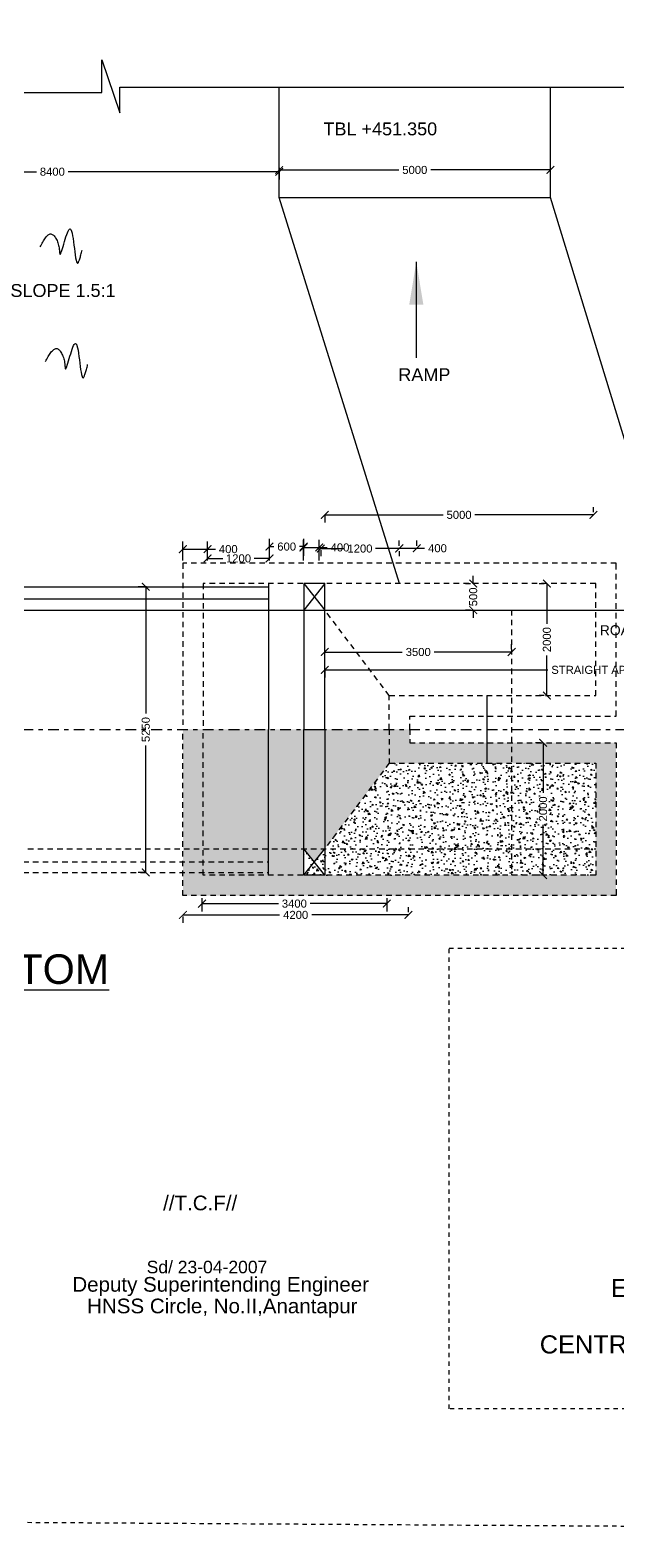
# Model space of a CAD drawing. Header units: inches. Extents: x 334 to 11487, y 381 to 10656.
# Drawn here: x 529.84 to 543.51, y 459.15 to 494.18 of the extents above; entities that cross this region are included whole.
import ezdxf

# ---------------------------------------------------------------- set-up
doc = ezdxf.new("R2010")
doc.units = ezdxf.units.IN
doc.header["$MEASUREMENT"] = 0
doc.linetypes.add('DASHDOT', pattern=[1, 0.5, -0.25, 0, -0.25])
doc.linetypes.add('HIDDEN', pattern=[9.525, 6.35, -3.175])
for name, color, linetype in [('DIMENSION', 255, 'Continuous'), ('DRAWING', 7, 'Continuous'), ('HATCH', 7, 'Continuous'), ('TEXT', 255, 'Continuous')]:
    doc.layers.add(name, color=color, linetype=linetype)
doc.layers.get('0').off()
doc.styles.get("Standard").update_dxf_attribs({"font": 'arial.ttf'})
doc.styles.add('TIMES NEW ROMAN', font='times.ttf')
doc.dimstyles.new('dig', dxfattribs={"dimtxt": 0.1875, "dimasz": 0.18, "dimexe": 0.18, "dimexo": 0.0625, "dimgap": 0.09, "dimtad": 0, "dimtih": 1, "dimtoh": 1, "dimdec": 4, "dimzin": 0, "dimdsep": 46, "dimtxsty": 'Standard', "dimblk": 'ARCHTICK', "dimcen": 0.09, "dimadec": 0, "dimazin": 0, "dimtfac": 1, "dimtdec": 4, "dimtofl": 0, "dimtmove": 0, "dimatfit": 3, "dimldrblk": 'ARCHTICK', "dimfxl": 1, "dimtolj": 1, "dimtzin": 0, "dimarcsym": 0})
doc.dimstyles.new('ISO-25', dxfattribs={"dimtxt": 0.636364, "dimasz": 1, "dimexe": 1.25, "dimexo": 0.625, "dimtad": 0, "dimtih": 1, "dimtoh": 1, "dimlfac": 100, "dimtxsty": 'TIMES NEW ROMAN', "dimcen": 2.5, "dimadec": 0, "dimazin": 0, "dimtfac": 1, "dimtmove": 0, "dimatfit": 3, "dimfxl": 1, "dimarcsym": 0})
pattern_1 = [(130, (1037.83455, 0), (-0.35863009, -0.03137607), [0.0375, -0.4125]), (185, (1037.83455, 0), (0.06937567, 0.37609607), [0.03, -0.33]), (79.5486, (1037.80466, -0.0026), (-0.28925469, 0.34471977), [0.0318701, -0.35057106]), (133.8158, (1037.83455, 0.1), (-0.53362052, -0.0827595), [0.05625, -0.61875]), (83.3644, (1037.7901, 0.0931), (-0.46733135, 0.48705894), [0.04780514, -0.5258565]), (188.8158, (1037.83455, 0.1), (-0.46733097, 0.4870593), [0.045, -0.495]), (159, (1037.78455, 0.075), (-0.29845353, -0.20130945), [0.0375, -0.4125]), (214, (1037.78455, 0.075), (-0.12165767, 0.36257502), [0.03, -0.33]), (108.5486, (1037.75968, 0.05822), (-0.42011131, 0.16126525), [0.0318701, -0.35057106]), (142.5, (1037.83455, 0), (-0.006079928, 0.166446927), [0, -0.326, 0, -0.335, 0, -0.33125]), (172.5, (1037.83455, 0), (-0.13153477, 0.197205856), [0, -0.191, 0, -0.3185, 0, -0.12625]), (212.5, (1037.94605, 0), (-0.266911218, -0.011277436), [0, -0.125, 0, -0.39, 0, -0.5175]), (222.5, (1037.99605, 0), (-0.291593085, 0.05005249), [0, -0.1625, 0, -0.259, 0, -0.3675])]

# ---------------------------------------------------------------- blocks, each defined once
blk = doc.blocks.new('_ArchTick')
at = {"color": 0, "linetype": 'ByBlock', "const_width": 0.15}
blk.add_lwpolyline([(-0.5, -0.5), (0.5, 0.5)], dxfattribs=at)
blk = doc.blocks.new('*D101')
at = {"layer": 'Defpoints', "color": 0, "ltscale": 0.02, "transparency": 16777216}
for p in [(525.085, 490.953), (535.637, 491.036), (535.637, 490.882)]:
    blk.add_point(p, dxfattribs=at)
at = {"layer": 'DIMENSION', "color": 0, "lineweight": -2, "ltscale": 0.02, "transparency": 16777216}
for p, q in [((525.085, 490.89), (525.085, 490.702)), ((525.085, 490.882), (529.991, 490.882)), ((535.637, 490.882), (530.731, 490.882)), ((535.637, 490.973), (535.637, 490.702))]:
    blk.add_line(p, q, dxfattribs=at)
at = {"layer": 'DIMENSION', "color": 0, "lineweight": -2, "ltscale": 0.02, "transparency": 16777216, "xscale": 0.18, "yscale": 0.18, "zscale": 0.18, "rotation": 180}
blk.add_blockref('_ArchTick', (525.085, 490.882), dxfattribs=at)
at = {"layer": 'DIMENSION', "color": 0, "lineweight": -2, "ltscale": 0.02, "transparency": 16777216, "xscale": 0.18, "yscale": 0.18, "zscale": 0.18}
blk.add_blockref('_ArchTick', (535.637, 490.882), dxfattribs=at)
at = {"layer": 'DIMENSION', "color": 0, "ltscale": 0.02, "transparency": 16777216, "insert": (530.361, 490.882), "char_height": 0.1875, "attachment_point": 5}
blk.add_mtext('\\A1;8400', dxfattribs=at)
blk = doc.blocks.new('*D102')
at = {"layer": 'Defpoints', "color": 0, "ltscale": 0.02, "transparency": 16777216}
for p in [(535.637, 491.036), (541.946, 490.923), (541.946, 490.923)]:
    blk.add_point(p, dxfattribs=at)
at = {"layer": 'DIMENSION', "color": 0, "lineweight": -2, "ltscale": 0.02, "transparency": 16777216}
for p, q in [((535.637, 490.973), (535.637, 490.743)), ((535.637, 490.923), (538.422, 490.923)), ((541.946, 490.923), (539.161, 490.923)), ((541.946, 490.986), (541.946, 491.103))]:
    blk.add_line(p, q, dxfattribs=at)
at = {"layer": 'DIMENSION', "color": 0, "lineweight": -2, "ltscale": 0.02, "transparency": 16777216, "xscale": 0.18, "yscale": 0.18, "zscale": 0.18, "rotation": 180}
blk.add_blockref('_ArchTick', (535.637, 490.923), dxfattribs=at)
at = {"layer": 'DIMENSION', "color": 0, "lineweight": -2, "ltscale": 0.02, "transparency": 16777216, "xscale": 0.18, "yscale": 0.18, "zscale": 0.18}
blk.add_blockref('_ArchTick', (541.946, 490.923), dxfattribs=at)
at = {"layer": 'DIMENSION', "color": 0, "ltscale": 0.02, "transparency": 16777216, "insert": (538.791, 490.923), "char_height": 0.1875, "attachment_point": 5}
blk.add_mtext('\\A1;5000', dxfattribs=at)
blk = doc.blocks.new('*D104')
at = {"layer": 'Defpoints', "color": 0, "ltscale": 0.02, "transparency": 16777216}
for p in [(532.534, 481.228), (532.616, 481.228), (532.561, 474.583)]:
    blk.add_point(p, dxfattribs=at)
at = {"layer": 'DIMENSION', "color": 0, "lineweight": -2, "ltscale": 0.02, "transparency": 16777216}
for p, q in [((532.553, 481.228), (532.354, 481.228)), ((532.534, 481.228), (532.534, 478.275)), ((532.534, 474.583), (532.534, 477.536)), ((532.499, 474.583), (532.354, 474.583))]:
    blk.add_line(p, q, dxfattribs=at)
at = {"layer": 'DIMENSION', "color": 0, "lineweight": -2, "ltscale": 0.02, "transparency": 16777216, "xscale": 0.18, "yscale": 0.18, "zscale": 0.18}
for p, rotation in [((532.534, 481.228), 90), ((532.534, 474.583), 270)]:
    blk.add_blockref('_ArchTick', p, dxfattribs=dict(at, rotation=rotation))
at = {"layer": 'DIMENSION', "color": 0, "ltscale": 0.02, "transparency": 16777216, "insert": (532.534, 477.905), "char_height": 0.1875, "attachment_point": 5, "rotation": 90}
blk.add_mtext('\\A1;5250', dxfattribs=at)
blk = doc.blocks.new('*D105')
at = {"layer": 'Defpoints', "color": 0, "ltscale": 0.02, "transparency": 16777216}
for p in [(533.841, 474.044), (538.139, 474.044), (538.139, 473.855)]:
    blk.add_point(p, dxfattribs=at)
at = {"layer": 'DIMENSION', "color": 0, "lineweight": -2, "ltscale": 0.02, "transparency": 16777216}
for p, q in [((533.841, 473.981), (533.841, 473.675)), ((538.139, 473.981), (538.139, 473.675)), ((533.841, 473.855), (535.621, 473.855)), ((538.139, 473.855), (536.36, 473.855))]:
    blk.add_line(p, q, dxfattribs=at)
at = {"layer": 'DIMENSION', "color": 0, "lineweight": -2, "ltscale": 0.02, "transparency": 16777216, "xscale": 0.18, "yscale": 0.18, "zscale": 0.18, "rotation": 180}
blk.add_blockref('_ArchTick', (533.841, 473.855), dxfattribs=at)
at = {"layer": 'DIMENSION', "color": 0, "lineweight": -2, "ltscale": 0.02, "transparency": 16777216, "xscale": 0.18, "yscale": 0.18, "zscale": 0.18}
blk.add_blockref('_ArchTick', (538.139, 473.855), dxfattribs=at)
at = {"layer": 'DIMENSION', "color": 0, "ltscale": 0.02, "transparency": 16777216, "insert": (535.99, 473.855), "char_height": 0.1875, "attachment_point": 5}
blk.add_mtext('\\A1;3400', dxfattribs=at)
blk = doc.blocks.new('*D106')
at = {"layer": 'Defpoints', "color": 0, "ltscale": 0.02, "transparency": 16777216}
for p in [(533.397, 473.621), (538.644, 473.592), (538.644, 473.592)]:
    blk.add_point(p, dxfattribs=at)
at = {"layer": 'DIMENSION', "color": 0, "lineweight": -2, "ltscale": 0.02, "transparency": 16777216}
for p, q in [((538.644, 473.655), (538.644, 473.772)), ((533.397, 473.592), (535.647, 473.592)), ((533.397, 473.559), (533.397, 473.412)), ((538.644, 473.592), (536.394, 473.592))]:
    blk.add_line(p, q, dxfattribs=at)
at = {"layer": 'DIMENSION', "color": 0, "lineweight": -2, "ltscale": 0.02, "transparency": 16777216, "xscale": 0.18, "yscale": 0.18, "zscale": 0.18, "rotation": 180}
blk.add_blockref('_ArchTick', (533.397, 473.592), dxfattribs=at)
at = {"layer": 'DIMENSION', "color": 0, "lineweight": -2, "ltscale": 0.02, "transparency": 16777216, "xscale": 0.18, "yscale": 0.18, "zscale": 0.18}
blk.add_blockref('_ArchTick', (538.644, 473.592), dxfattribs=at)
at = {"layer": 'DIMENSION', "color": 0, "ltscale": 0.02, "transparency": 16777216, "insert": (536.021, 473.592), "char_height": 0.1875, "attachment_point": 5}
blk.add_mtext('\\A1;4200', dxfattribs=at)
blk = doc.blocks.new('*D107')
at = {"layer": 'Defpoints', "color": 0, "ltscale": 0.02, "transparency": 16777216}
for p in [(541.775, 477.598), (541.775, 477.598), (541.775, 474.519)]:
    blk.add_point(p, dxfattribs=at)
at = {"layer": 'DIMENSION', "color": 0, "lineweight": -2, "ltscale": 0.02, "transparency": 16777216}
for p, q in [((541.712, 477.598), (541.595, 477.598)), ((541.775, 477.598), (541.775, 476.43)), ((541.775, 474.519), (541.775, 475.687)), ((541.712, 474.519), (541.595, 474.519))]:
    blk.add_line(p, q, dxfattribs=at)
at = {"layer": 'DIMENSION', "color": 0, "lineweight": -2, "ltscale": 0.02, "transparency": 16777216, "xscale": 0.18, "yscale": 0.18, "zscale": 0.18}
for p, rotation in [((541.775, 477.598), 90), ((541.775, 474.519), 270)]:
    blk.add_blockref('_ArchTick', p, dxfattribs=dict(at, rotation=rotation))
at = {"layer": 'DIMENSION', "color": 0, "ltscale": 0.02, "transparency": 16777216, "insert": (541.775, 476.059), "char_height": 0.1875, "attachment_point": 5, "rotation": 90}
blk.add_mtext('\\A1;2000', dxfattribs=at)
blk = doc.blocks.new('*D108')
at = {"layer": 'Defpoints', "color": 0, "ltscale": 0.02, "transparency": 16777216}
for p in [(536.697, 479.709), (541.044, 479.709), (541.044, 479.709)]:
    blk.add_point(p, dxfattribs=at)
at = {"layer": 'DIMENSION', "color": 0, "lineweight": -2, "ltscale": 0.02, "transparency": 16777216}
for p, q in [((536.697, 479.772), (536.697, 479.889)), ((536.697, 479.709), (538.501, 479.709)), ((541.044, 479.709), (539.24, 479.709)), ((541.044, 479.772), (541.044, 479.889))]:
    blk.add_line(p, q, dxfattribs=at)
at = {"layer": 'DIMENSION', "color": 0, "lineweight": -2, "ltscale": 0.02, "transparency": 16777216, "xscale": 0.18, "yscale": 0.18, "zscale": 0.18, "rotation": 180}
blk.add_blockref('_ArchTick', (536.697, 479.709), dxfattribs=at)
at = {"layer": 'DIMENSION', "color": 0, "lineweight": -2, "ltscale": 0.02, "transparency": 16777216, "xscale": 0.18, "yscale": 0.18, "zscale": 0.18}
blk.add_blockref('_ArchTick', (541.044, 479.709), dxfattribs=at)
at = {"layer": 'DIMENSION', "color": 0, "ltscale": 0.02, "transparency": 16777216, "insert": (538.871, 479.709), "char_height": 0.1875, "attachment_point": 5}
blk.add_mtext('\\A1;3500', dxfattribs=at)
blk = doc.blocks.new('*D109')
at = {"layer": 'Defpoints', "color": 0, "ltscale": 0.02, "transparency": 16777216}
for p in [(540.15, 481.299), (540.15, 481.299), (540.15, 480.685)]:
    blk.add_point(p, dxfattribs=at)
at = {"layer": 'DIMENSION', "color": 0, "lineweight": -2, "ltscale": 0.02, "transparency": 16777216}
for p, q in [((540.15, 481.299), (540.15, 481.479)), ((540.088, 481.299), (539.97, 481.299)), ((540.088, 480.685), (539.97, 480.685)), ((540.15, 480.685), (540.15, 480.505))]:
    blk.add_line(p, q, dxfattribs=at)
at = {"layer": 'DIMENSION', "color": 0, "lineweight": -2, "ltscale": 0.02, "transparency": 16777216, "xscale": 0.18, "yscale": 0.18, "zscale": 0.18}
for p, rotation in [((540.15, 481.299), 270), ((540.15, 480.685), 90)]:
    blk.add_blockref('_ArchTick', p, dxfattribs=dict(at, rotation=rotation))
at = {"layer": 'DIMENSION', "color": 0, "ltscale": 0.02, "transparency": 16777216, "insert": (540.15, 480.992), "char_height": 0.1875, "attachment_point": 5, "rotation": 90}
blk.add_mtext('\\A1;500', dxfattribs=at)
blk = doc.blocks.new('*D110')
at = {"layer": 'Defpoints', "color": 0, "ltscale": 0.02, "transparency": 16777216}
for p in [(541.863, 481.299), (541.863, 481.299), (541.863, 478.695)]:
    blk.add_point(p, dxfattribs=at)
at = {"layer": 'DIMENSION', "color": 0, "lineweight": -2, "ltscale": 0.02, "transparency": 16777216}
for p, q in [((541.8, 481.299), (541.683, 481.299)), ((541.863, 481.299), (541.863, 480.368)), ((541.863, 478.695), (541.863, 479.626)), ((541.8, 478.695), (541.683, 478.695))]:
    blk.add_line(p, q, dxfattribs=at)
at = {"layer": 'DIMENSION', "color": 0, "lineweight": -2, "ltscale": 0.02, "transparency": 16777216, "xscale": 0.18, "yscale": 0.18, "zscale": 0.18}
for p, rotation in [((541.863, 481.299), 90), ((541.863, 478.695), 270)]:
    blk.add_blockref('_ArchTick', p, dxfattribs=dict(at, rotation=rotation))
at = {"layer": 'DIMENSION', "color": 0, "ltscale": 0.02, "transparency": 16777216, "insert": (541.863, 479.997), "char_height": 0.1875, "attachment_point": 5, "rotation": 90}
blk.add_mtext('\\A1;2000', dxfattribs=at)
blk = doc.blocks.new('*D111')
at = {"layer": 'Defpoints', "color": 0, "ltscale": 0.02, "transparency": 16777216}
for p in [(533.972, 482.102), (533.397, 481.774), (533.972, 481.774)]:
    blk.add_point(p, dxfattribs=at)
at = {"layer": 'DIMENSION', "color": 0, "lineweight": -2, "ltscale": 0.02, "transparency": 16777216}
for p, q in [((533.397, 481.837), (533.397, 482.282)), ((533.397, 482.102), (533.972, 482.102)), ((533.972, 481.837), (533.972, 482.282)), ((533.972, 482.102), (534.152, 482.102))]:
    blk.add_line(p, q, dxfattribs=at)
at = {"layer": 'DIMENSION', "color": 0, "lineweight": -2, "ltscale": 0.02, "transparency": 16777216, "xscale": 0.18, "yscale": 0.18, "zscale": 0.18, "rotation": 180}
blk.add_blockref('_ArchTick', (533.397, 482.102), dxfattribs=at)
at = {"layer": 'DIMENSION', "color": 0, "lineweight": -2, "ltscale": 0.02, "transparency": 16777216, "xscale": 0.18, "yscale": 0.18, "zscale": 0.18}
blk.add_blockref('_ArchTick', (533.972, 482.102), dxfattribs=at)
at = {"layer": 'DIMENSION', "color": 0, "ltscale": 0.02, "transparency": 16777216, "insert": (534.452, 482.102), "char_height": 0.1875, "attachment_point": 5}
blk.add_mtext('\\A1;400', dxfattribs=at)
blk = doc.blocks.new('*D112')
at = {"layer": 'Defpoints', "color": 0, "ltscale": 0.02, "transparency": 16777216}
for p in [(533.972, 481.774), (535.411, 481.886), (535.411, 481.774)]:
    blk.add_point(p, dxfattribs=at)
at = {"layer": 'DIMENSION', "color": 0, "lineweight": -2, "ltscale": 0.02, "transparency": 16777216}
for p, q in [((533.972, 481.837), (533.972, 482.066)), ((535.411, 481.837), (535.411, 482.066)), ((533.972, 481.886), (534.33, 481.886)), ((535.411, 481.886), (535.052, 481.886))]:
    blk.add_line(p, q, dxfattribs=at)
at = {"layer": 'DIMENSION', "color": 0, "lineweight": -2, "ltscale": 0.02, "transparency": 16777216, "xscale": 0.18, "yscale": 0.18, "zscale": 0.18, "rotation": 180}
blk.add_blockref('_ArchTick', (533.972, 481.886), dxfattribs=at)
at = {"layer": 'DIMENSION', "color": 0, "lineweight": -2, "ltscale": 0.02, "transparency": 16777216, "xscale": 0.18, "yscale": 0.18, "zscale": 0.18}
blk.add_blockref('_ArchTick', (535.411, 481.886), dxfattribs=at)
at = {"layer": 'DIMENSION', "color": 0, "ltscale": 0.02, "transparency": 16777216, "insert": (534.691, 481.886), "char_height": 0.1875, "attachment_point": 5}
blk.add_mtext('\\A1;1200', dxfattribs=at)
blk = doc.blocks.new('*D113')
at = {"layer": 'Defpoints', "color": 0, "ltscale": 0.02, "transparency": 16777216}
for p in [(536.211, 482.161), (535.411, 481.886), (536.211, 481.886)]:
    blk.add_point(p, dxfattribs=at)
at = {"layer": 'DIMENSION', "color": 0, "lineweight": -2, "ltscale": 0.02, "transparency": 16777216}
for p, q in [((535.411, 481.949), (535.411, 482.341)), ((535.411, 482.161), (535.513, 482.161)), ((536.211, 482.161), (536.108, 482.161)), ((536.211, 481.949), (536.211, 482.341))]:
    blk.add_line(p, q, dxfattribs=at)
at = {"layer": 'DIMENSION', "color": 0, "lineweight": -2, "ltscale": 0.02, "transparency": 16777216, "xscale": 0.18, "yscale": 0.18, "zscale": 0.18, "rotation": 180}
blk.add_blockref('_ArchTick', (535.411, 482.161), dxfattribs=at)
at = {"layer": 'DIMENSION', "color": 0, "lineweight": -2, "ltscale": 0.02, "transparency": 16777216, "xscale": 0.18, "yscale": 0.18, "zscale": 0.18}
blk.add_blockref('_ArchTick', (536.211, 482.161), dxfattribs=at)
at = {"layer": 'DIMENSION', "color": 0, "ltscale": 0.02, "transparency": 16777216, "insert": (535.811, 482.161), "char_height": 0.1875, "attachment_point": 5}
blk.add_mtext('\\A1;600', dxfattribs=at)
blk = doc.blocks.new('*D114')
at = {"layer": 'Defpoints', "color": 0, "ltscale": 0.02, "transparency": 16777216}
for p in [(536.57, 482.141), (536.201, 481.774), (536.57, 481.774)]:
    blk.add_point(p, dxfattribs=at)
at = {"layer": 'DIMENSION', "color": 0, "lineweight": -2, "ltscale": 0.02, "transparency": 16777216}
for p, q in [((536.201, 481.837), (536.201, 482.321)), ((536.201, 482.141), (536.57, 482.141)), ((536.57, 481.837), (536.57, 482.321)), ((536.57, 482.141), (536.75, 482.141))]:
    blk.add_line(p, q, dxfattribs=at)
at = {"layer": 'DIMENSION', "color": 0, "lineweight": -2, "ltscale": 0.02, "transparency": 16777216, "xscale": 0.18, "yscale": 0.18, "zscale": 0.18, "rotation": 180}
blk.add_blockref('_ArchTick', (536.201, 482.141), dxfattribs=at)
at = {"layer": 'DIMENSION', "color": 0, "lineweight": -2, "ltscale": 0.02, "transparency": 16777216, "xscale": 0.18, "yscale": 0.18, "zscale": 0.18}
blk.add_blockref('_ArchTick', (536.57, 482.141), dxfattribs=at)
at = {"layer": 'DIMENSION', "color": 0, "ltscale": 0.02, "transparency": 16777216, "insert": (537.051, 482.141), "char_height": 0.1875, "attachment_point": 5}
blk.add_mtext('\\A1;400', dxfattribs=at)
blk = doc.blocks.new('*D115')
at = {"layer": 'Defpoints', "color": 0, "ltscale": 0.02, "transparency": 16777216}
for p in [(536.603, 482.141), (538.429, 482.121), (538.429, 482.115)]:
    blk.add_point(p, dxfattribs=at)
at = {"layer": 'DIMENSION', "color": 0, "lineweight": -2, "ltscale": 0.02, "transparency": 16777216}
for p, q in [((536.603, 482.115), (537.156, 482.115)), ((536.603, 482.079), (536.603, 481.935)), ((538.429, 482.115), (537.877, 482.115)), ((538.429, 482.059), (538.429, 481.935))]:
    blk.add_line(p, q, dxfattribs=at)
at = {"layer": 'DIMENSION', "color": 0, "lineweight": -2, "ltscale": 0.02, "transparency": 16777216, "xscale": 0.18, "yscale": 0.18, "zscale": 0.18, "rotation": 180}
blk.add_blockref('_ArchTick', (536.603, 482.115), dxfattribs=at)
at = {"layer": 'DIMENSION', "color": 0, "lineweight": -2, "ltscale": 0.02, "transparency": 16777216, "xscale": 0.18, "yscale": 0.18, "zscale": 0.18}
blk.add_blockref('_ArchTick', (538.429, 482.115), dxfattribs=at)
at = {"layer": 'DIMENSION', "color": 0, "ltscale": 0.02, "transparency": 16777216, "insert": (537.516, 482.115), "char_height": 0.1875, "attachment_point": 5}
blk.add_mtext('\\A1;1200', dxfattribs=at)
blk = doc.blocks.new('*D116')
at = {"layer": 'Defpoints', "color": 0, "ltscale": 0.02, "transparency": 16777216}
for p in [(538.429, 482.115), (538.839, 482.122), (538.839, 482.115)]:
    blk.add_point(p, dxfattribs=at)
at = {"layer": 'DIMENSION', "color": 0, "lineweight": -2, "ltscale": 0.02, "transparency": 16777216}
for p, q in [((538.429, 482.177), (538.429, 482.302)), ((538.429, 482.122), (538.839, 482.122)), ((538.839, 482.177), (538.839, 482.302)), ((538.839, 482.122), (539.019, 482.122))]:
    blk.add_line(p, q, dxfattribs=at)
at = {"layer": 'DIMENSION', "color": 0, "lineweight": -2, "ltscale": 0.02, "transparency": 16777216, "xscale": 0.18, "yscale": 0.18, "zscale": 0.18, "rotation": 180}
blk.add_blockref('_ArchTick', (538.429, 482.122), dxfattribs=at)
at = {"layer": 'DIMENSION', "color": 0, "lineweight": -2, "ltscale": 0.02, "transparency": 16777216, "xscale": 0.18, "yscale": 0.18, "zscale": 0.18}
blk.add_blockref('_ArchTick', (538.839, 482.122), dxfattribs=at)
at = {"layer": 'DIMENSION', "color": 0, "ltscale": 0.02, "transparency": 16777216, "insert": (539.319, 482.122), "char_height": 0.1875, "attachment_point": 5}
blk.add_mtext('\\A1;400', dxfattribs=at)
blk = doc.blocks.new('*D117')
at = {"layer": 'Defpoints', "color": 0, "ltscale": 0.02, "transparency": 16777216}
for p in [(536.697, 482.958), (542.946, 482.899), (542.946, 482.899)]:
    blk.add_point(p, dxfattribs=at)
at = {"layer": 'DIMENSION', "color": 0, "lineweight": -2, "ltscale": 0.02, "transparency": 16777216}
for p, q in [((542.946, 482.962), (542.946, 483.079)), ((536.697, 482.899), (539.452, 482.899)), ((536.697, 482.896), (536.697, 482.719)), ((542.946, 482.899), (540.191, 482.899))]:
    blk.add_line(p, q, dxfattribs=at)
at = {"layer": 'DIMENSION', "color": 0, "lineweight": -2, "ltscale": 0.02, "transparency": 16777216, "xscale": 0.18, "yscale": 0.18, "zscale": 0.18, "rotation": 180}
blk.add_blockref('_ArchTick', (536.697, 482.899), dxfattribs=at)
at = {"layer": 'DIMENSION', "color": 0, "lineweight": -2, "ltscale": 0.02, "transparency": 16777216, "xscale": 0.18, "yscale": 0.18, "zscale": 0.18}
blk.add_blockref('_ArchTick', (542.946, 482.899), dxfattribs=at)
at = {"layer": 'DIMENSION', "color": 0, "ltscale": 0.02, "transparency": 16777216, "insert": (539.821, 482.899), "char_height": 0.1875, "attachment_point": 5}
blk.add_mtext('\\A1;5000', dxfattribs=at)
blk = doc.blocks.new('*D118')
at = {"layer": 'Defpoints', "color": 0, "ltscale": 0.02, "transparency": 16777216}
for p in [(536.697, 479.36), (550.726, 479.36), (550.726, 479.293)]:
    blk.add_point(p, dxfattribs=at)
at = {"layer": 'DIMENSION', "color": 0, "lineweight": -2, "ltscale": 0.02, "transparency": 16777216}
for p, q in [((536.697, 479.298), (536.697, 479.113)), ((536.697, 479.293), (541.887, 479.293)), ((550.726, 479.293), (545.536, 479.293)), ((550.726, 479.298), (550.726, 479.113))]:
    blk.add_line(p, q, dxfattribs=at)
at = {"layer": 'DIMENSION', "color": 0, "lineweight": -2, "ltscale": 0.02, "transparency": 16777216, "xscale": 0.18, "yscale": 0.18, "zscale": 0.18, "rotation": 180}
blk.add_blockref('_ArchTick', (536.697, 479.293), dxfattribs=at)
at = {"layer": 'DIMENSION', "color": 0, "lineweight": -2, "ltscale": 0.02, "transparency": 16777216, "xscale": 0.18, "yscale": 0.18, "zscale": 0.18}
blk.add_blockref('_ArchTick', (550.726, 479.293), dxfattribs=at)
at = {"layer": 'DIMENSION', "color": 0, "ltscale": 0.02, "transparency": 16777216, "insert": (543.712, 479.293), "char_height": 0.1875, "attachment_point": 5}
blk.add_mtext('\\A1;STRAIGHT APPROCH 15000', dxfattribs=at)

msp = doc.modelspace()

# ---------------------------------------------------------------- hatches: boundary and pattern name
at = {"layer": 'HATCH', "linetype": 'HIDDEN'}
h = msp.add_hatch(dxfattribs=at)
h.set_pattern_fill('AR-CONC', color=256, scale=0.05, style=0)
h.set_pattern_definition(pattern_1)
h.paths.add_polyline_path([(538.19749, 477.90914), (538.67275, 477.90914), (538.67275, 477.59821), (543.47427, 477.59821), (543.47427, 474.11867), (543.47427, 474.04394), (533.39694, 474.04394), (533.39694, 477.90914), (533.8722, 477.90914), (533.8722, 474.5192), (542.99901, 474.5192), (542.99901, 477.12295), (538.19749, 477.12295)])
h.paths.add_polyline_path([(536.69733, 477.90914), (538.19749, 477.90914), (538.19749, 477.12295), (536.69733, 475.13349)], flags=17)
h.paths.add_polyline_path([(536.2106, 477.90914), (536.69733, 477.90914), (536.69733, 475.13349), (536.45397, 474.82634), (536.2106, 475.13349)], flags=17)
h.paths.add_polyline_path([(535.39079, 477.90914), (536.2106, 477.90914), (536.2106, 474.5192), (535.39079, 474.5192)], flags=17)
h.paths.add_polyline_path([(533.8722, 477.90914), (535.39079, 477.90914), (535.39079, 474.5192), (533.8722, 474.5192)], flags=17)
h = msp.add_hatch(dxfattribs=at)
h.set_pattern_fill('AR-CONC', color=256, scale=0.05, style=0)
h.set_pattern_definition(pattern_1)
h.paths.add_polyline_path([(538.19749, 477.12295), (536.69733, 475.13349), (536.69733, 474.5192), (542.99901, 474.5192), (542.99901, 477.12295)])
h = msp.add_hatch(dxfattribs=at)
h.set_pattern_fill('AR-CONC', color=256, scale=0.05, style=0)
h.set_pattern_definition(pattern_1)
h.paths.add_polyline_path([(536.69733, 474.5192), (536.69733, 475.13349), (536.45397, 474.82634)])
h.paths.add_polyline_path([(536.2106, 474.5192), (536.69733, 474.5192), (536.45397, 474.82634)])
h.paths.add_polyline_path([(536.2106, 474.5192), (536.45397, 474.82634), (536.2106, 475.13349)])

# ---------------------------------------------------------------- linework, layer by layer
at = {"layer": 'DIMENSION', "linetype": 'HIDDEN'}
for points in [[(530.07737, 489.13152), (530.32866, 489.43534), (530.51857, 489.10981), (530.53399, 488.96953), (530.7579, 489.54803), (530.94879, 488.75407), (531.05514, 489.06092)], [(530.20465, 486.46588), (530.45594, 486.7697), (530.64585, 486.44417), (530.66126, 486.30389), (530.88518, 486.88239), (531.07607, 486.08843), (531.18242, 486.39528)]]:
    msp.add_spline(points, degree=3, dxfattribs=at)
at = {"layer": 'DRAWING', "linetype": 'DASHDOT', "ltscale": 0.02}
msp.add_lwpolyline([(480.40751, 528.00833), (579.70437, 527.39033), (579.27964, 459.14643), (479.98278, 459.76443)], close=True, dxfattribs=at)
at = {"layer": 'DRAWING', "ltscale": 0.02}
for points in [[(491.46817, 492.5422), (509.1198, 492.5422), (509.1198, 493.19213), (509.60474, 492.17199), (509.60474, 492.72842), (513.16526, 492.72842), (518.90636, 492.72842), (531.50867, 492.72842), (531.50867, 493.48841), (531.93406, 492.25486), (531.93406, 492.84859), (561.18234, 492.84859)], [(538.4356, 481.29908), (535.63666, 490.2804), (535.63666, 492.84859)], [(544.88563, 480.68479), (541.9461, 490.2804), (541.9461, 492.84859)], [(535.63666, 490.2804), (541.9461, 490.2804)], [(502.44376, 481.22769), (535.37507, 481.22769)], [(535.39079, 481.29908), (535.39079, 477.90914)], [(536.69733, 481.29908), (536.2106, 480.68479)], [(536.2106, 481.29908), (536.69733, 480.68479)], [(482.81101, 480.68479), (558.61783, 480.68479)], [(502.44376, 480.94766), (535.37507, 480.94766)], [(540.46332, 478.69533), (540.46332, 477.12295)], [(535.39079, 474.5192), (535.39079, 477.90914)], [(536.69733, 474.5192), (536.2106, 475.13349)], [(536.2106, 474.5192), (536.69733, 475.13349)]]:
    msp.add_lwpolyline(points, dxfattribs=at)
at = {"layer": 'DRAWING', "linetype": 'HIDDEN', "ltscale": 0.02}
for points in [[(538.67275, 477.90914), (538.67275, 478.22007), (543.47427, 478.22007), (543.47427, 481.69961), (543.47427, 481.77434), (533.39694, 481.77434), (533.39694, 477.90914)], [(538.19749, 477.90914), (538.19749, 478.69533), (542.99901, 478.69533), (542.99901, 481.29908), (533.8722, 481.29908), (533.8722, 477.90914)], [(538.19749, 478.69533), (536.69733, 480.68479)], [(541.04398, 480.68479), (541.04398, 474.5192)], [(538.67275, 477.90914), (538.67275, 477.59821), (543.47427, 477.59821), (543.47427, 474.11867), (543.47427, 474.04394), (533.39694, 474.04394), (533.39694, 477.90914)], [(538.19749, 477.90914), (538.19749, 477.12295), (542.99901, 477.12295), (542.99901, 474.5192), (533.8722, 474.5192), (533.8722, 477.90914)], [(538.19749, 477.12295), (536.69733, 475.13349)], [(494.83554, 475.13349), (542.99901, 475.13349)], [(502.44376, 474.83145), (535.37507, 474.83145)], [(502.44376, 474.58297), (535.37507, 474.58297)]]:
    msp.add_lwpolyline(points, dxfattribs=at)
at = {"layer": 'DRAWING', "ltscale": 0.02}
for points in [[(536.69733, 481.29908), (536.2106, 481.29908), (536.2106, 477.90914), (536.69733, 477.90914)], [(536.69733, 474.5192), (536.2106, 474.5192), (536.2106, 477.90914), (536.69733, 477.90914)]]:
    msp.add_lwpolyline(points, close=True, dxfattribs=at)
at = {"layer": 'DRAWING', "linetype": 'DASHDOT', "ltscale": 0.5}
msp.add_lwpolyline([(482.26138, 477.90914), (559.81428, 477.90914)], dxfattribs=at)
at = {"layer": 'TEXT', "linetype": 'DASHDOT', "ltscale": 0.02}
msp.add_lwpolyline([(539.59265, 472.82205), (557.31077, 472.82205), (557.31077, 462.10331), (539.59265, 462.10331)], close=True, dxfattribs=at)

# ---------------------------------------------------------------- texts
at = {"layer": 'TEXT'}
for s, height, p in [('%%UHALF PLAN AT TOP AND HALF PLAN AT BOTTOM', 0.6875, (509.05804, 471.98819)), ('//T.C.F//', 0.341748, (532.93734, 466.72088)), ('Sd/ 23-04-2007', 0.2914309, (532.55437, 465.25554)), ('Deputy Superintending Engineer', 0.3417479, (530.82615, 464.82695)), ('EXECUTIVE ENGINEER', 0.4220088, (543.35122, 464.70375)), ('HNSS Circle, No.II,Anantapur', 0.3417479, (531.17017, 464.32456)), ('CENTRAL DESIGNS ORGANISATION', 0.4220088, (541.69767, 463.39009))]:
    msp.add_text(s, height=height, dxfattribs=at).set_placement(p)
at = {"layer": 'TEXT', "attachment_point": 1}
for s, insert, char_height, width in [('TBL +451.350', (536.66705, 492.02931), 0.3, 2.8487187), ('SLOPE 1.5:1', (529.3862, 488.26945), 0.3, 2.8487187), ('RAMP', (538.40829, 486.31089), 0.3, 2.8487187), ('ROAD LEVEL+452.025', (543.09266, 480.3323), 0.2326387, 3.4449601)]:
    msp.add_mtext(s, dxfattribs=dict(at, insert=insert, char_height=char_height, width=width))

# ---------------------------------------------------------------- dimensions: what is measured, and where the dimension line sits
at = {"layer": 'DIMENSION', "ltscale": 0.02}
for base, p1, p2, text, picture, middle in [((535.63666, 490.88208), (525.08525, 490.9528), (535.63666, 491.03552), '8400', '*D101', (530.36096, 490.88208)), ((541.9461, 490.92334), (535.63666, 491.03552), (541.9461, 490.92334), '5000', '*D102', (538.79138, 490.92334)), ((542.94566, 482.89925), (536.69733, 482.95846), (542.94566, 482.89925), '5000', '*D117', (539.8215, 482.89925)), ((533.97153, 482.10208), (533.39694, 481.77434), (533.97153, 481.77434), '400', '*D111', (534.45212, 482.10208)), ((535.41071, 481.88607), (533.97153, 481.77434), (535.41071, 481.77434), '1200', '*D112', (534.69112, 481.88607)), ((536.2106, 482.16097), (535.41071, 481.88607), (536.2106, 481.88607), '600', '*D113', (535.81065, 482.16097)), ((536.57046, 482.14122), (536.20131, 481.77434), (536.57046, 481.77434), '400', '*D114', (537.05104, 482.14122)), ((538.42938, 482.11489), (536.60342, 482.14122), (538.42938, 482.12147), '1200', '*D115', (537.5164, 482.11489)), ((538.83889, 482.12151), (538.42938, 482.11489), (538.83889, 482.11489), '400', '*D116', (539.31948, 482.12151)), ((541.04398, 479.70908), (536.69733, 479.70908), (541.04398, 479.70908), '3500', '*D108', (538.87066, 479.70908)), ((550.72596, 479.29339), (536.69733, 479.36036), (550.72596, 479.36036), 'STRAIGHT APPROCH 15000', '*D118', (543.71165, 479.29339)), ((538.13882, 473.85521), (533.8414, 474.04394), (538.13882, 474.04394), '3400', '*D105', (535.99011, 473.85521)), ((538.64435, 473.59202), (533.39694, 473.62148), (538.64435, 473.59202), '4200', '*D106', (536.02064, 473.59202))]:
    dim = msp.add_linear_dim(base=base, p1=p1, p2=p2, text=text, dimstyle='dig', dxfattribs=at)
    dim.commit()
    dim.dimension.update_dxf_attribs({"geometry": picture, "text_midpoint": middle})
for base, p1, p2, text, picture, middle in [((532.53438, 481.22769), (532.56117, 474.58297), (532.61573, 481.22769), '5250', '*D104', (532.53438, 477.90533)), ((540.15037, 481.29908), (540.15037, 480.68479), (540.15037, 481.29908), '500', '*D109', (540.15037, 480.99193)), ((541.86256, 481.29908), (541.86256, 478.69533), (541.86256, 481.29908), '2000', '*D110', (541.86256, 479.9972)), ((541.7748, 477.59821), (541.7748, 474.5192), (541.7748, 477.59821), '2000', '*D107', (541.7748, 476.0587))]:
    dim = msp.add_linear_dim(base=base, p1=p1, p2=p2, angle=90, text=text, dimstyle='dig', dxfattribs=at)
    dim.commit()
    dim.dimension.update_dxf_attribs({"geometry": picture, "text_midpoint": middle, "text_rotation": 90})

# ---------------------------------------------------------------- leaders
at = {"layer": 'DRAWING', "ltscale": 0.02}
msp.add_leader([(538.82634, 488.78845), (538.82634, 486.55325)], dimstyle='ISO-25', override={"dimgap": 0.625, "dimtad": 0}, dxfattribs=at)

doc.saveas('drawing.dxf')
